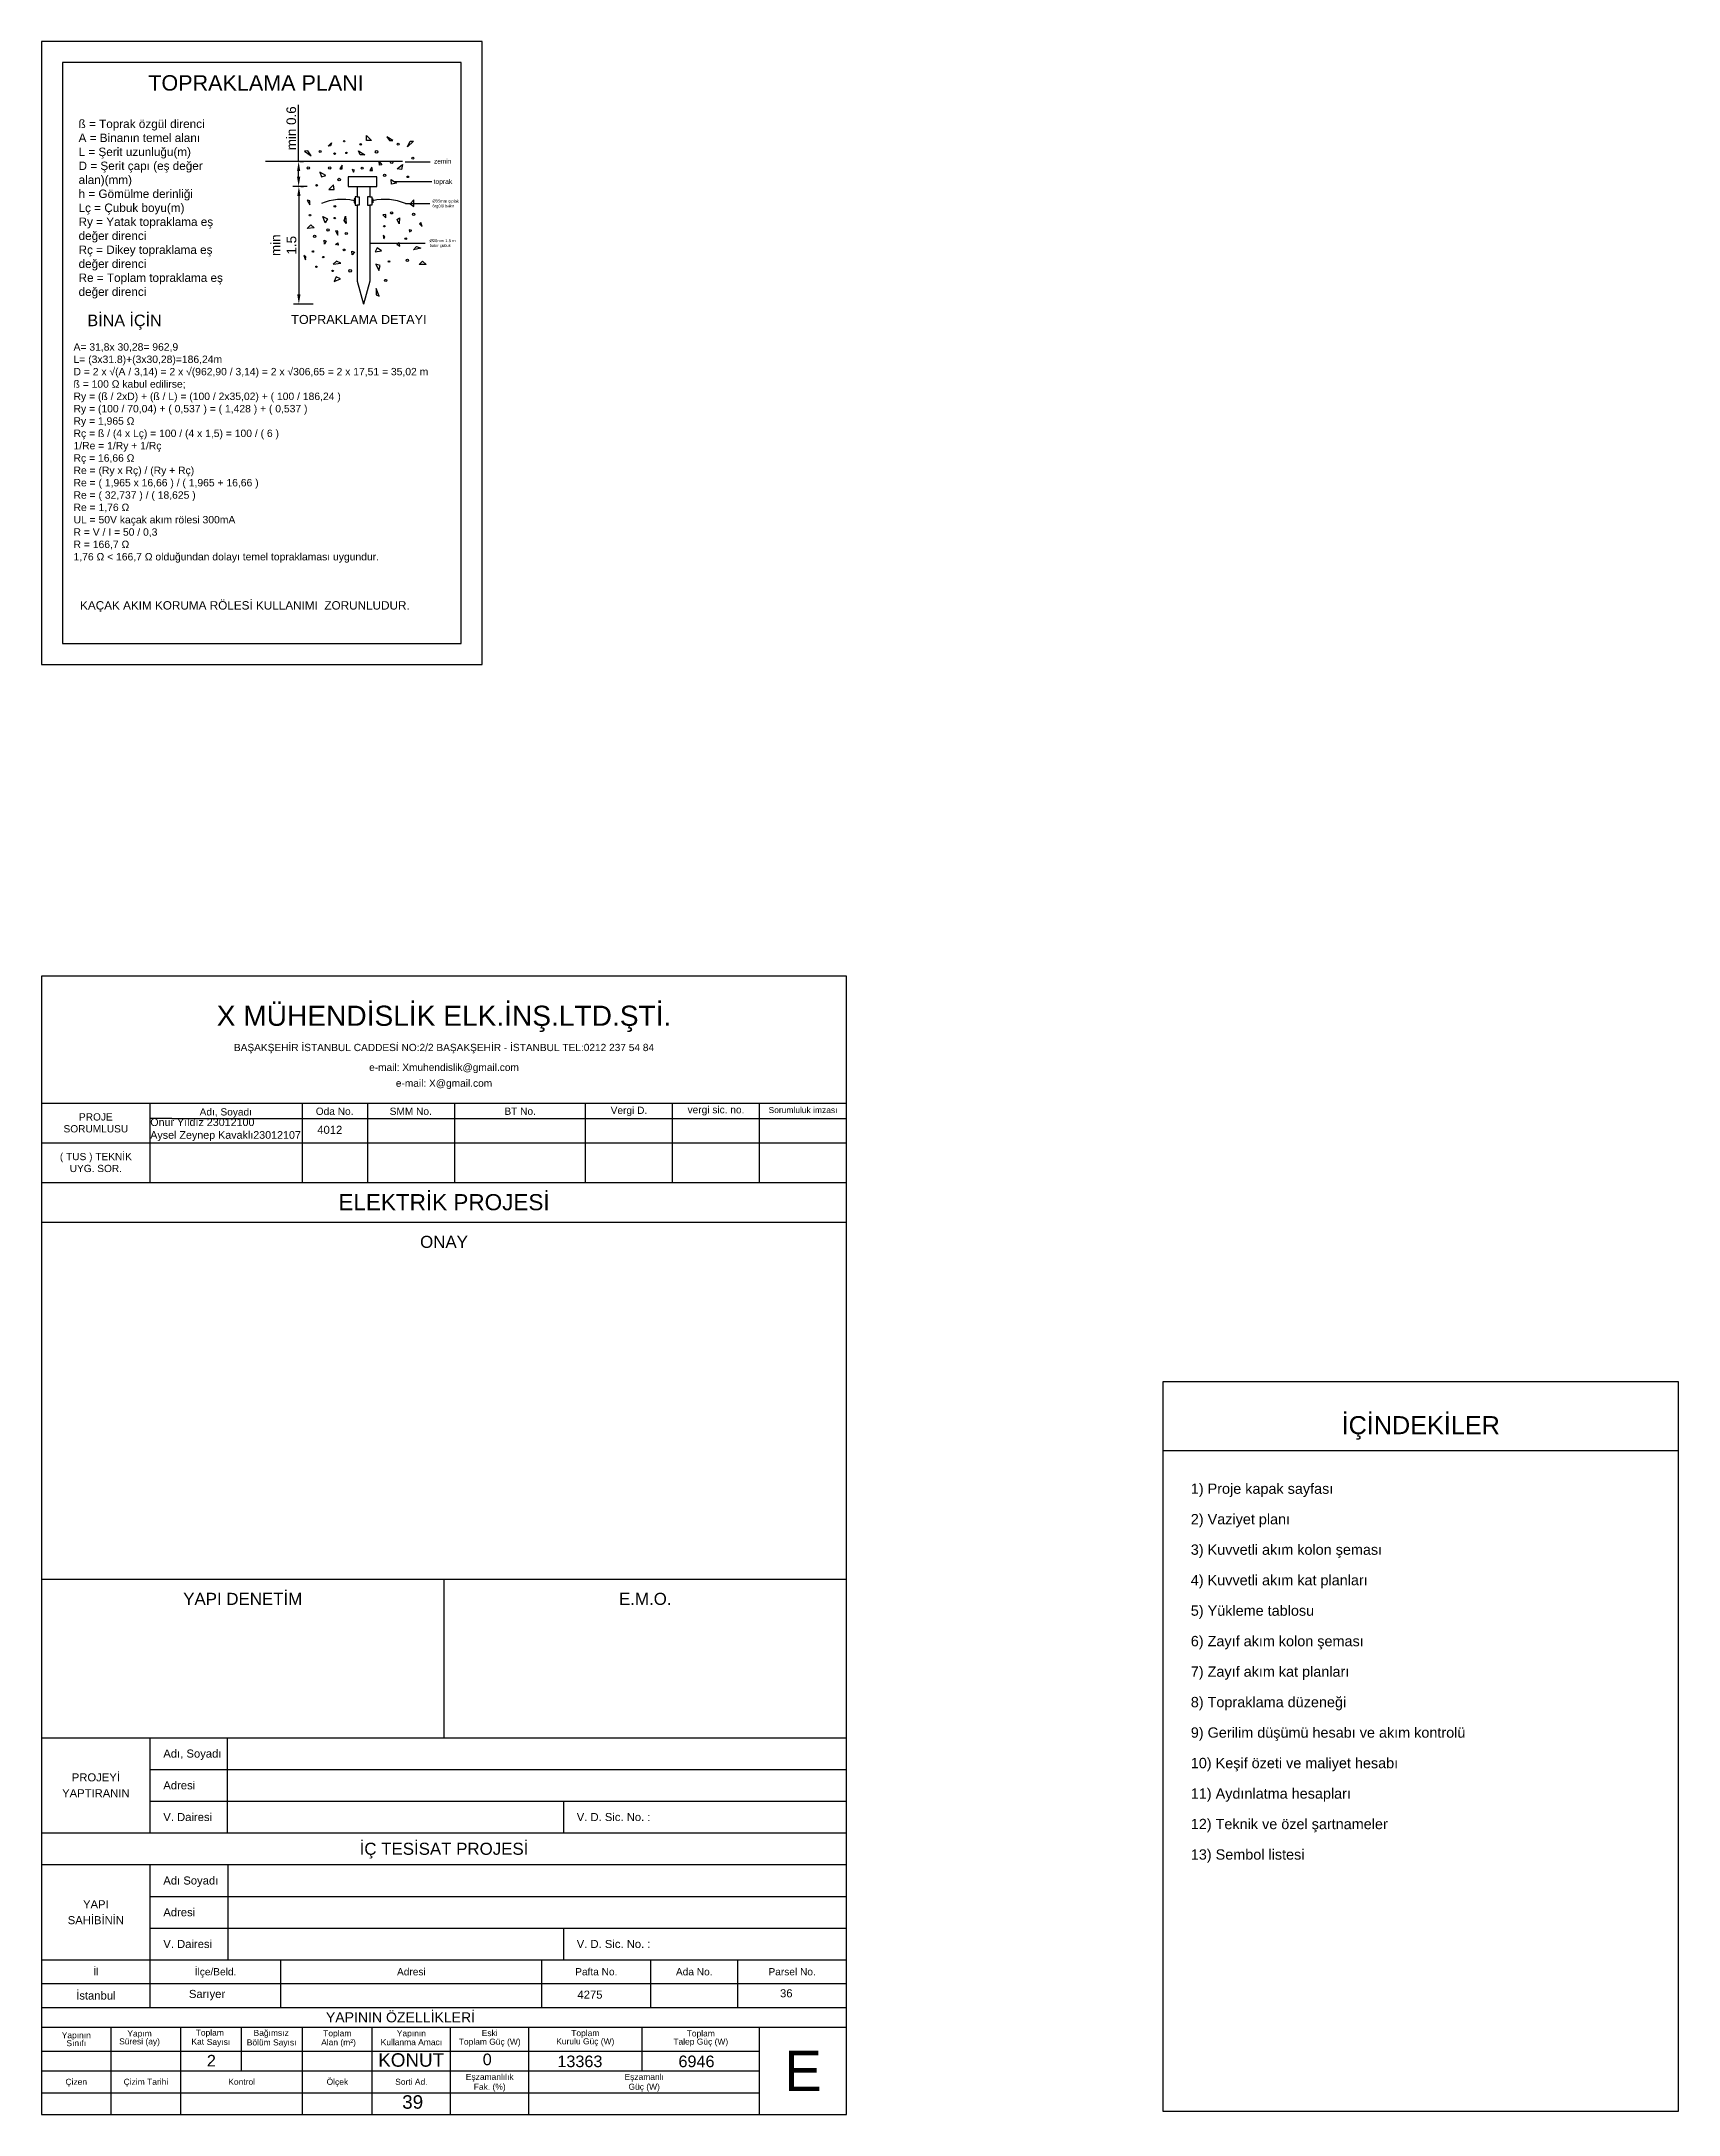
# Model space of a CAD drawing. Header units: millimetres. Extents: x 154 to 5560, y 36 to 724.
# Drawn here: x 154 to 581, y 151 to 692 of the extents above; entities that cross this region are included whole.
import ezdxf
from ezdxf.enums import TextEntityAlignment as Align

# ---------------------------------------------------------------- set-up
doc = ezdxf.new("R2010")
doc.units = ezdxf.units.MM
for name, color, linetype in [('İÇİNDEKİLER', 7, 'Continuous'), ('KAPAK', 7, 'Continuous'), ('topraklama', 104, 'Continuous'), ('VAZİYET PLANI', 7, 'Continuous')]:
    doc.layers.add(name, color=color, linetype=linetype)
doc.styles.get("Standard").update_dxf_attribs({"font": 'arial.ttf'})
doc.dimstyles.new('ISO-25', dxfattribs={"dimtxt": 2.5, "dimasz": 2.5, "dimexe": 1.25, "dimexo": 0.625, "dimtad": 1, "dimtxsty": 'Standard', "dimcen": 2.5, "dimadec": 0, "dimazin": 0, "dimtfac": 1, "dimtmove": 0, "dimatfit": 3, "dimfxl": 1, "dimarcsym": 0})

# ---------------------------------------------------------------- blocks, each defined once
blk = doc.blocks.new('*D346')
at = {"layer": 'Defpoints', "color": 0, "transparency": 16777216}
for p in [(221.23, 653.72), (220.93, 623.02), (221.23, 623.02)]:
    blk.add_point(p, dxfattribs=at)
at = {"layer": 'topraklama', "color": 0, "lineweight": -2, "transparency": 16777216}
for p, q in [((220.6, 653.72), (219.68, 653.72)), ((220.93, 651.22), (220.93, 625.52)), ((220.6, 623.02), (219.68, 623.02))]:
    blk.add_line(p, q, dxfattribs=at)
at = {"layer": 'topraklama', "color": 0, "transparency": 16777216}
for points in [[(220.51, 651.22), (221.35, 651.22), (220.93, 653.72)], [(220.51, 625.52), (221.35, 625.52), (220.93, 623.02)]]:
    blk.add_solid(points, dxfattribs=at)
at = {"layer": 'topraklama', "color": 0, "transparency": 16777216, "insert": (216.95, 638.37), "char_height": 2.5, "width": 8.4413, "attachment_point": 5, "rotation": 90}
blk.add_mtext('min 1.5', dxfattribs=at)
blk = doc.blocks.new('*D347')
at = {"layer": 'Defpoints', "color": 0, "transparency": 16777216}
for p in [(220.52, 660.22), (220.87, 660.22), (220.82, 653.72)]:
    blk.add_point(p, dxfattribs=at)
at = {"layer": 'topraklama', "color": 0, "lineweight": -2, "transparency": 16777216}
for p, q in [((220.87, 660.22), (220.87, 675.04)), ((221.15, 660.22), (222.12, 660.22)), ((220.87, 656.22), (220.87, 657.72)), ((221.44, 653.72), (222.12, 653.72))]:
    blk.add_line(p, q, dxfattribs=at)
at = {"layer": 'topraklama', "color": 0, "transparency": 16777216}
for points in [[(220.45, 657.72), (221.29, 657.72), (220.87, 660.22)], [(220.45, 656.22), (221.29, 656.22), (220.87, 653.72)]]:
    blk.add_solid(points, dxfattribs=at)
at = {"layer": 'topraklama', "color": 0, "transparency": 16777216, "insert": (218.97, 668.88), "char_height": 2.5, "width": 11.3176, "attachment_point": 5, "rotation": 90}
blk.add_mtext('min 0.6', dxfattribs=at)

msp = doc.modelspace()

# ---------------------------------------------------------------- linework, layer by layer
at = {"layer": 'İÇİNDEKİLER'}
for p, q in [((580.807, 341.823), (446.318, 341.823)), ((446.318, 341.823), (446.318, 151.618)), ((580.807, 151.618), (580.807, 341.823)), ((446.318, 323.929), (580.807, 323.929)), ((446.318, 151.618), (580.807, 151.618))]:
    msp.add_line(p, q, dxfattribs=at)
at = {"layer": 'KAPAK'}
for p, q in [((268.731, 691.529), (153.789, 691.529)), ((153.789, 691.529), (153.789, 528.968)), ((268.731, 528.968), (268.731, 691.529)), ((263.258, 686.055), (159.263, 686.055)), ((159.263, 686.055), (159.263, 534.441)), ((263.258, 534.441), (263.258, 686.055)), ((159.263, 534.441), (263.258, 534.441)), ((153.789, 528.968), (268.731, 528.968)), ((363.789, 447.712), (153.789, 447.712)), ((153.789, 447.712), (153.789, 150.712)), ((363.789, 150.712), (363.789, 447.712)), ((153.789, 414.597), (363.789, 414.597)), ((182.167, 393.9), (182.167, 414.597)), ((221.897, 393.9), (221.897, 414.597)), ((238.924, 393.9), (238.924, 414.597)), ((261.627, 393.9), (261.627, 414.597)), ((295.681, 393.9), (295.681, 414.597)), ((318.384, 393.9), (318.384, 414.597)), ((341.086, 393.9), (341.086, 414.597)), ((187.774, 410.597), (182.167, 410.597)), ((187.774, 410.597), (363.789, 410.597)), ((153.789, 404.249), (363.789, 404.249)), ((153.789, 393.9), (363.789, 393.9)), ((153.789, 383.552), (363.789, 383.552)), ((153.789, 290.416), (363.789, 290.416)), ((258.789, 249.022), (258.789, 290.416)), ((153.789, 249.022), (363.789, 249.022)), ((182.167, 224.186), (182.167, 249.022)), ((182.167, 240.744), (363.789, 240.744)), ((182.167, 232.465), (363.789, 232.465)), ((290.005, 224.186), (290.005, 232.465)), ((153.789, 224.186), (363.789, 224.186)), ((153.789, 215.907), (363.789, 215.907)), ((182.167, 191.071), (182.167, 215.907)), ((182.167, 207.629), (363.789, 207.629)), ((182.167, 199.35), (363.789, 199.35)), ((290.005, 191.071), (290.005, 199.35)), ((153.789, 191.071), (363.789, 191.071)), ((182.167, 178.653), (182.167, 191.071)), ((216.222, 178.653), (216.222, 191.071)), ((284.33, 178.653), (284.33, 191.071)), ((312.708, 178.653), (312.708, 191.071)), ((335.411, 178.653), (335.411, 191.071)), ((153.789, 184.862), (363.789, 184.862)), ((153.789, 178.653), (363.789, 178.653)), ((153.789, 173.479), (363.789, 173.479)), ((171.951, 162.095), (171.951, 173.479)), ((190.113, 162.095), (190.113, 173.479)), ((206.005, 162.095), (206.005, 173.479)), ((221.897, 162.095), (221.897, 173.479)), ((240.059, 162.095), (240.059, 173.479)), ((260.492, 162.095), (260.492, 173.479)), ((280.924, 162.095), (280.924, 173.479)), ((310.438, 162.095), (310.438, 173.479)), ((341.086, 150.712), (341.086, 173.479)), ((153.789, 167.27), (341.086, 167.27)), ((153.789, 162.095), (341.086, 162.095)), ((171.951, 150.712), (171.951, 162.095)), ((190.113, 150.712), (190.113, 162.095)), ((221.897, 150.712), (221.897, 162.095)), ((240.059, 150.712), (240.059, 162.095)), ((260.492, 150.712), (260.492, 162.095)), ((280.924, 150.712), (280.924, 162.095)), ((153.789, 156.404), (341.086, 156.404)), ((153.789, 150.712), (363.789, 150.712))]:
    msp.add_line(p, q, dxfattribs=at)
at = {"layer": 'topraklama', "color": 3}
for p, q in [((238.556, 665.69), (238.578, 667.012)), ((239.836, 665.69), (238.556, 665.69)), ((238.578, 667.012), (239.836, 665.69)), ((245.44, 665.691), (243.919, 666.662)), ((243.919, 666.662), (244.539, 665.686)), ((244.539, 665.686), (245.44, 665.691)), ((250.838, 665.541), (249.293, 664.033)), ((249.293, 664.033), (249.978, 665.507)), ((249.978, 665.507), (250.838, 665.541)), ((247.943, 660.224), (212.262, 660.224)), ((223.233, 663.021), (222.382, 662.895)), ((222.382, 662.895), (224.179, 661.698)), ((224.179, 661.698), (223.233, 663.021)), ((228.53, 664.196), (229.46, 665.068)), ((229.156, 664.31), (228.53, 664.196)), ((229.46, 665.068), (229.156, 664.31)), ((236.486, 663.029), (238.114, 661.944)), ((236.939, 661.944), (236.486, 663.029)), ((238.114, 661.944), (236.939, 661.944)), ((241.85, 660.186), (242.562, 659.348)), ((242.006, 659.244), (241.85, 660.186)), ((226.362, 657.464), (226.808, 656.178)), ((227.935, 656.568), (226.362, 657.464)), ((226.808, 656.178), (227.935, 656.568)), ((232.204, 659.289), (231.658, 658.334)), ((231.658, 658.334), (232.223, 658.334)), ((232.223, 658.334), (232.204, 659.289)), ((241.253, 656.195), (233.833, 656.195)), ((233.833, 656.195), (233.833, 653.722)), ((234.841, 658.097), (235.178, 657.452)), ((235.474, 657.963), (234.841, 658.097)), ((235.178, 657.452), (235.474, 657.963)), ((239.923, 658.697), (239.427, 657.886)), ((239.427, 657.886), (240.143, 657.886)), ((240.143, 657.886), (239.923, 658.697)), ((241.253, 653.722), (241.253, 656.195)), ((242.562, 659.348), (242.006, 659.244)), ((245.001, 655.508), (246.419, 654.54)), ((245.076, 654.288), (245.001, 655.508)), ((246.419, 654.54), (245.076, 654.288)), ((246.547, 658.299), (247.927, 659.469)), ((247.726, 658.123), (246.547, 658.299)), ((247.927, 659.469), (247.726, 658.123)), ((223.077, 653.722), (219.376, 653.722)), ((223.136, 650.155), (223.831, 648.872)), ((223.831, 649.994), (223.136, 650.155)), ((223.831, 648.872), (223.831, 649.994)), ((229.968, 654.111), (228.754, 652.897)), ((228.754, 652.897), (230.12, 652.897)), ((230.12, 652.897), (229.968, 654.111)), ((233.833, 653.722), (236.155, 653.722)), ((235.607, 650.493), (235.334, 650.493)), ((235.334, 650.493), (235.334, 649.438)), ((235.334, 649.438), (235.607, 649.438)), ((236.155, 650.985), (235.607, 650.985)), ((235.607, 650.985), (235.607, 648.796)), ((235.607, 650.985), (235.607, 650.493)), ((236.155, 653.722), (236.155, 650.985)), ((236.155, 653.722), (239.398, 653.722)), ((236.155, 653.722), (236.155, 650.985)), ((236.155, 650.985), (236.702, 650.985)), ((236.702, 650.985), (236.702, 648.796)), ((239.398, 650.985), (238.851, 650.985)), ((238.851, 650.985), (238.851, 648.796)), ((239.398, 653.722), (239.398, 650.985)), ((239.398, 653.722), (241.253, 653.722)), ((239.398, 650.985), (239.946, 650.985)), ((239.946, 650.985), (239.946, 648.796)), ((239.946, 650.493), (240.219, 650.493)), ((240.219, 649.438), (239.946, 649.438)), ((240.219, 650.493), (240.219, 649.438)), ((250.883, 650.191), (249.929, 649.213)), ((249.929, 649.213), (250.904, 648.474)), ((250.904, 648.474), (250.883, 650.191)), ((223.095, 642.73), (224.043, 643.707)), ((224.043, 643.707), (224.899, 642.877)), ((227.781, 644.245), (227.193, 645.858)), ((227.193, 645.858), (228.431, 645.28)), ((228.431, 645.28), (227.781, 644.245)), ((232.781, 644.83), (233.123, 645.909)), ((233.229, 644.013), (232.781, 644.83)), ((233.123, 645.909), (233.229, 644.013)), ((235.607, 648.796), (236.155, 648.796)), ((236.155, 648.796), (236.155, 628.989)), ((236.702, 648.796), (236.155, 648.796)), ((238.851, 648.796), (239.398, 648.796)), ((239.398, 648.796), (239.398, 628.989)), ((239.946, 648.796), (239.398, 648.796)), ((243.618, 646.39), (242.805, 646.314)), ((242.805, 646.314), (243.618, 645.502)), ((243.618, 645.502), (243.618, 646.39)), ((246.535, 645.084), (247.146, 645.501)), ((247.081, 643.977), (246.535, 645.084)), ((247.146, 645.501), (247.081, 643.977)), ((252.75, 644.316), (252.355, 643.911)), ((252.355, 643.911), (253.052, 643.259)), ((253.052, 643.259), (252.75, 644.316)), ((224.899, 642.877), (223.095, 642.73)), ((227.618, 638.607), (227.526, 639.703)), ((227.526, 639.703), (228.039, 639.464)), ((228.039, 639.464), (227.618, 638.607)), ((230.512, 638.572), (231.09, 639.015)), ((231.142, 638.426), (230.512, 638.572)), ((230.514, 642.144), (231.094, 640.986)), ((231.094, 642.065), (230.514, 642.144)), ((231.09, 639.015), (231.142, 638.426)), ((231.094, 640.986), (231.094, 642.065)), ((242.96, 640.866), (243.064, 640.064)), ((243.349, 640.561), (242.96, 640.866)), ((243.064, 640.064), (243.349, 640.561)), ((247.006, 639.065), (246.506, 638.553)), ((246.506, 638.553), (247.241, 638.144)), ((247.241, 638.144), (247.006, 639.065)), ((250.358, 642.202), (249.66, 642.412)), ((249.66, 642.412), (249.82, 641.843)), ((249.82, 641.843), (250.358, 642.202)), ((222.214, 635.712), (222.688, 634.529)), ((222.733, 635.345), (222.214, 635.712)), ((222.688, 634.529), (222.733, 635.345)), ((230.786, 634.199), (229.917, 633.407)), ((229.917, 633.407), (231.852, 633.702)), ((231.852, 633.702), (230.786, 634.199)), ((234.863, 635.88), (234.757, 636.825)), ((234.757, 636.825), (235.406, 636.522)), ((235.406, 636.522), (234.863, 635.88)), ((241.397, 637.699), (240.814, 636.624)), ((240.814, 636.624), (242.508, 636.903)), ((242.178, 633.103), (241.035, 633.442)), ((241.035, 633.442), (241.791, 631.798)), ((242.508, 636.903), (241.397, 637.699)), ((241.791, 631.798), (242.178, 633.103)), ((250.828, 637.173), (251.649, 638.015)), ((252.742, 637.582), (250.828, 637.173)), ((251.649, 638.015), (252.742, 637.582)), ((252.309, 633.325), (253.202, 634.242)), ((254.134, 633.304), (252.309, 633.325)), ((253.202, 634.242), (254.134, 633.304)), ((230.669, 630.12), (230.13, 628.913)), ((230.13, 628.913), (231.829, 629.579)), ((231.829, 629.579), (230.669, 630.12)), ((236.155, 628.989), (237.776, 623.022)), ((239.398, 628.989), (237.776, 623.022)), ((224.643, 623.022), (219.491, 623.022)), ((241.1, 627.084), (241.098, 625.458)), ((241.098, 625.458), (241.863, 625.064)), ((241.863, 625.064), (241.1, 627.084))]:
    msp.add_line(p, q, dxfattribs=at)
at = {"layer": 'topraklama'}
for p, q in [((255.194, 660.069), (248.632, 660.069)), ((245.71, 655.024), (255.573, 655.024)), ((248.758, 649.225), (255.049, 649.225)), ((239.398, 638.892), (253.872, 638.892))]:
    msp.add_line(p, q, dxfattribs=at)
at = {"layer": 'topraklama', "color": 3}
for centre, radius in [((232.751, 665.485), 0.175), ((226.504, 662.838), 0.257), ((230.247, 662.263), 0.196), ((233.32, 662.443), 0.166), ((237.057, 664.683), 0.186), ((241.205, 662.718), 0.337), ((245.147, 660.032), 0.302), ((246.798, 664.725), 0.257), ((250.661, 661.075), 0.285), ((223.38, 658.538), 0.285), ((228.991, 658.53), 0.302), ((231.446, 655.504), 0.325), ((237.443, 658.469), 0.238), ((243.292, 656.605), 0.325), ((249.365, 656.221), 0.204), ((225.548, 654.007), 0.204), ((223.819, 646.207), 0.204), ((230.33, 648.516), 0.227), ((230.303, 645.452), 0.189), ((245.134, 646.785), 0.259), ((250.87, 646.444), 0.325), ((225.027, 640.653), 0.302), ((228.531, 642.357), 0.325), ((233.308, 641.407), 0.271), ((243.227, 643.319), 0.18), ((248.808, 640.079), 0.238), ((224.587, 636.739), 0.196), ((225.494, 632.761), 0.175), ((227.296, 635.277), 0.166), ((232.713, 637.135), 0.238), ((244.467, 634.133), 0.204), ((249.225, 634.42), 0.337), ((229.736, 631.667), 0.186), ((234.326, 631.695), 0.337), ((243.59, 629.187), 0.285)]:
    msp.add_circle(centre, radius, dxfattribs=at)
for centre, start, end in [((232.182, 636.695), 76.64146, 113.26725), ((243.37, 636.695), 66.73275, 103.35854)]:
    msp.add_arc(centre, 13.639, start, end, dxfattribs=at)
at = {"layer": 'VAZİYET PLANI'}
for p, q in [((202.27, 249.022), (202.27, 224.186)), ((202.43, 215.907), (202.43, 191.071))]:
    msp.add_line(p, q, dxfattribs=at)

# ---------------------------------------------------------------- texts
for s, height, p in [('2', 3.027, (196.937, 163.25)), ('0', 3.027, (268.888, 163.583)), ('13363', 3.0268, (288.353, 163.074)), ('6946', 3.0268, (319.942, 163.065))]:
    msp.add_text(s, height=height).set_placement(p)
at = {"attachment_point": 1}
for s, width, insert, char_height in [('Onur Yıldız 23012100\\PAysel Zeynep Kavaklı23012107', 39.72973, (182.167, 410.597), 2), ('\\pxqc;KONUT', 20.43243, (240.008, 166.701), 3.5181)]:
    msp.add_mtext_dynamic_manual_height_columns(s, width=width, gutter_width=20, heights=[0], dxfattribs=dict(at, insert=insert, char_height=char_height))
at = {"layer": 'İÇİNDEKİLER'}
for s, height, p in [('TOPRAKLAMA PLANI', 4.02297, (209.755, 680.721)), ('BİNA İÇİN ', 3.0049, (176.046, 618.757)), ('TOPRAKLAMA DETAYI', 2.35694, (236.581, 619.008)), ('İÇİNDEKİLER', 4.70709, (513.562, 330.556))]:
    msp.add_text(s, height=height, dxfattribs=at).set_placement(p, align=Align.MIDDLE_CENTER)
for s, p in [('1) Proje kapak sayfası', (453.588, 313.988)), ('2) Vaziyet planı', (453.588, 306.035)), ('3) Kuvvetli akım kolon şeması', (453.588, 298.082)), ('4) Kuvvetli akım kat planları', (453.588, 290.129)), ('5) Yükleme tablosu', (453.588, 282.177)), ('6) Zayıf akım kolon şeması', (453.588, 274.224)), ('7) Zayıf akım kat planları', (453.588, 266.271)), ('8) Topraklama düzeneği', (453.588, 258.318)), ('9) Gerilim düşümü hesabı ve akım kontrolü', (453.588, 250.365)), ('10) Keşif özeti ve maliyet hesabı', (453.588, 242.412)), ('11) Aydınlatma hesapları', (453.588, 234.46)), ('12) Teknik ve özel şartnameler', (453.588, 226.507)), ('13) Sembol listesi', (453.588, 218.554))]:
    msp.add_text(s, height=2.68977, dxfattribs=at).set_placement(p, align=Align.MIDDLE_LEFT)
at = {"layer": 'KAPAK'}
for s, height, p in [('X MÜHENDİSLİK ELK.İNŞ.LTD.ŞTİ.', 5.25, (258.789, 437.364)), ('BAŞAKŞEHİR İSTANBUL CADDESİ NO:2/2 BAŞAKŞEHİR - İSTANBUL TEL:0212 237 54 84', 1.89, (258.789, 429.085)), ('e-mail: Xmuhendislik@gmail.com', 1.89, (258.789, 423.911)), ('e-mail: X@gmail.com', 1.89, (258.789, 419.771)), ('PROJE', 1.89, (167.978, 410.975)), ('Adı, Soyadı', 1.89, (201.876, 412.287)), ('Oda No.', 1.89, (230.254, 412.444)), ('SMM No.', 1.89, (250.119, 412.444)), ('BT No.', 1.89, (278.654, 412.444)), ('Vergi D.', 1.89, (307.032, 412.694)), ('vergi sic. no.', 1.89, (329.735, 412.854)), ('Sorumluluk imzası', 1.575, (352.438, 412.755)), ('SORUMLUSU', 1.89, (167.978, 407.871)), ('( TUS ) TEKNİK', 1.89, (167.978, 400.627)), ('UYG. SOR.', 1.89, (167.978, 397.522)), ('ELEKTRİK PROJESİ', 4.2, (258.789, 388.726)), ('ONAY', 3.15, (258.789, 378.378)), ('YAPI DENETİM', 3.15, (206.289, 285.242)), ('E.M.O.', 3.15, (311.289, 285.242)), ('PROJEYİ', 2.1, (167.978, 238.674)), ('YAPTIRANIN', 2.1, (167.978, 234.534)), ('İÇ TESİSAT PROJESİ', 3.15, (258.789, 220.047)), ('YAPI', 2.1, (167.978, 205.559)), ('SAHİBİNİN', 2.1, (167.978, 201.419)), ('İl', 1.89, (167.978, 187.967)), ('İlçe/Beld.', 1.89, (199.194, 187.967)), ('Adresi', 1.89, (250.276, 187.967)), ('Pafta No.', 1.89, (298.519, 187.967)), ('Ada No.', 1.89, (324.059, 187.967)), ('Parsel No.', 1.89, (349.6, 187.967)), ('İstanbul', 2.1, (167.978, 181.757)), ('YAPININ ÖZELLİKLERİ', 2.625, (247.438, 176.066)), ('Yapının', 1.575, (162.87, 171.409)), ('Sınıfı', 1.575, (162.87, 169.339)), ('Süresi (ay)', 1.575, (179.374, 169.795)), ('Yapım', 1.575, (179.374, 171.864)), ('Kat', 1.575, (194.557, 169.761)), ('Toplam', 1.575, (197.69, 172.082)), ('Sayısı', 1.575, (199.96, 169.653)), ('Bölüm Sayısı', 1.575, (213.83, 169.524)), ('Bağımsız', 1.575, (213.703, 172.022)), ('Alan (m²)', 1.575, (231.277, 169.553)), ('Toplam', 1.575, (230.941, 171.91)), ('Kullanma Amacı', 1.575, (250.276, 169.591)), ('Yapının', 1.575, (250.276, 171.908)), ('Toplam Güç (W)', 1.575, (270.708, 169.71)), ('Eski', 1.575, (270.708, 171.959)), ('Kurulu Güç (W)', 1.575, (295.643, 169.805)), ('Toplam', 1.575, (295.643, 171.96)), ('Talep Güç (W)', 1.575, (325.762, 169.745)), ('Toplam', 1.575, (325.762, 171.877)), ('E', 10.5, (352.438, 162.095)), ('Çizen', 1.575, (162.87, 159.25)), ('Çizim Tarihi', 1.575, (181.032, 159.25)), ('Kontrol', 1.575, (206.005, 159.25)), ('Ölçek', 1.575, (230.978, 159.25)), ('Sorti Ad.', 1.575, (250.276, 159.25)), ('Eşzamanlılık', 1.575, (270.708, 160.543)), ('Fak. (%)', 1.575, (270.708, 157.956)), ('Eşzamanlı', 1.575, (311.005, 160.543)), ('Güç (W)', 1.575, (311.005, 157.956))]:
    msp.add_text(s, height=height, dxfattribs=at).set_placement(p, align=Align.MIDDLE_CENTER)
for s, p in [('Adı, Soyadı', (185.573, 244.883)), ('Adresi', (185.573, 236.604)), ('V. Dairesi', (185.573, 228.325)), ('V. D. Sic. No. :', (293.411, 228.325)), ('Adı Soyadı', (185.573, 211.768)), ('Adresi', (185.573, 203.489)), ('V. Dairesi', (185.573, 195.21)), ('V. D. Sic. No. :', (293.411, 195.21))]:
    msp.add_text(s, height=2.1, dxfattribs=at).set_placement(p, align=Align.MIDDLE_LEFT)
at = {"layer": 'topraklama', "color": 250, "attachment_point": 1}
for s, width, gutter_width, heights, insert, char_height in [('{\\C0;\\c16777215;\\Pß = Toprak özgül direnci^JA = Binanın temel alanı^JL = Şerit uzunluğu(m)^JD = Şerit çapı (eş değer alan)(mm)^Jh = Gömülme derinliği^JLç = Çubuk boyu(m)^JRy = Yatak topraklama eş değer direnci^JRç = Dikey topraklama eş değer direnci^JRe = Toplam topraklama eş değer direnci}', 42.81721, 10.947, [0], (163.469, 674.789), 2.189372), ('{\\C0;\\c16777215;A= 31,8x 30,28= 962,9\\PL= (3x31.8)+(3x30,28)=186,24m^JD = 2 x √(A / 3,14) = 2 x √(962,90 / 3,14) = 2 x √306,65 = 2 x 17,51 = 35,02 m^Jß = 100 Ω kabul edilirse;^JRy = (ß / 2xD) + (ß / L) = (100 / 2x35,02) + ( 100 / 186,24 )^JRy = (100 / 70,04) + ( 0,537 ) = ( 1,428 ) + ( 0,537 )^JRy = 1,965 Ω\\P\\pxt17;Rç = ß / (4 x Lç) = 100 / (4 x 1,5) = 100 / ( 6 )^J1/Re = 1/Ry + 1/Rç^JRç = 16,66 Ω^JRe = (Ry x Rç) / (Ry + Rç)^JRe = ( 1,965 x 16,66 ) / ( 1,965 + 16,66 )^JRe = ( 32,737 ) / ( 18,625 )^JRe = 1,76 Ω\\PUL = 50V kaçak akım rölesi 300mA^JR = V / I = 50 / 0,3^JR = 166,7 Ω^J1,76 Ω < 166,7 Ω olduğundan dolayı temel topraklaması uygundur.}', 94.33629, 3.517, [70.1], (162.153, 612.801), 1.931005), ('{\\C0;\\c16777215;KAÇAK AKIM KORUMA RÖLESİ KULLANIMI  ZORUNLUDUR.}', 88.80432, 10.947, [0], (163.858, 545.512), 2.18937)]:
    msp.add_mtext_dynamic_manual_height_columns(s, width=width, gutter_width=gutter_width, heights=heights, dxfattribs=dict(at, insert=insert, char_height=char_height))
at = {"layer": 'topraklama', "color": 240, "true_color": 0xed1f24, "attachment_point": 1}
for s, width, gutter_width, insert, char_height in [('zemin', 3.17847, 6.087, (256.172, 660.888), 1.2175), ('toprak', 3.2615, 6.246, (256.078, 655.624), 1.2493), ('%%C95mm çıplak örgülü bakır', 9.19623, 3.832, (255.769, 650.279), 0.76648), ('%%C20mm 1.5 m bakır çubuk', 7.72651, 3.832, (255.022, 639.944), 0.76648)]:
    msp.add_mtext_dynamic_manual_height_columns(s, width=width, gutter_width=gutter_width, heights=[0], dxfattribs=dict(at, insert=insert, char_height=char_height))
at = {"layer": 'VAZİYET PLANI', "attachment_point": 1}
for s, width, gutter_width, insert, char_height in [('4012', 12.95397, 20, (225.731, 408.654), 2.1), ('Sarıyer', 20.34328, 20, (192.253, 183.225), 2.1), ('4275', 12.95397, 20, (293.591, 183.039), 2.1), ('36', 12.95397, 20, (346.436, 183.391), 2.1), ('39', 21.70188, 33.506, (247.886, 155.749), 3.5181)]:
    msp.add_mtext_dynamic_manual_height_columns(s, width=width, gutter_width=gutter_width, heights=[0], dxfattribs=dict(at, insert=insert, char_height=char_height))

# ---------------------------------------------------------------- dimensions: what is measured, and where the dimension line sits
at = {"layer": 'topraklama', "color": 3}
for base, p1, p2, text, picture, middle in [((220.869, 660.224), (220.816, 653.722), (220.525, 660.224), 'min 0.6', '*D347', (218.968, 668.88)), ((220.93, 623.022), (221.226, 653.722), (221.226, 623.022), 'min 1.5', '*D346', (216.946, 638.372))]:
    dim = msp.add_linear_dim(base=base, p1=p1, p2=p2, angle=90, text=text, dimstyle='ISO-25', dxfattribs=at)
    dim.commit()
    dim.dimension.update_dxf_attribs({"geometry": picture, "text_midpoint": middle})

doc.saveas('drawing.dxf')
